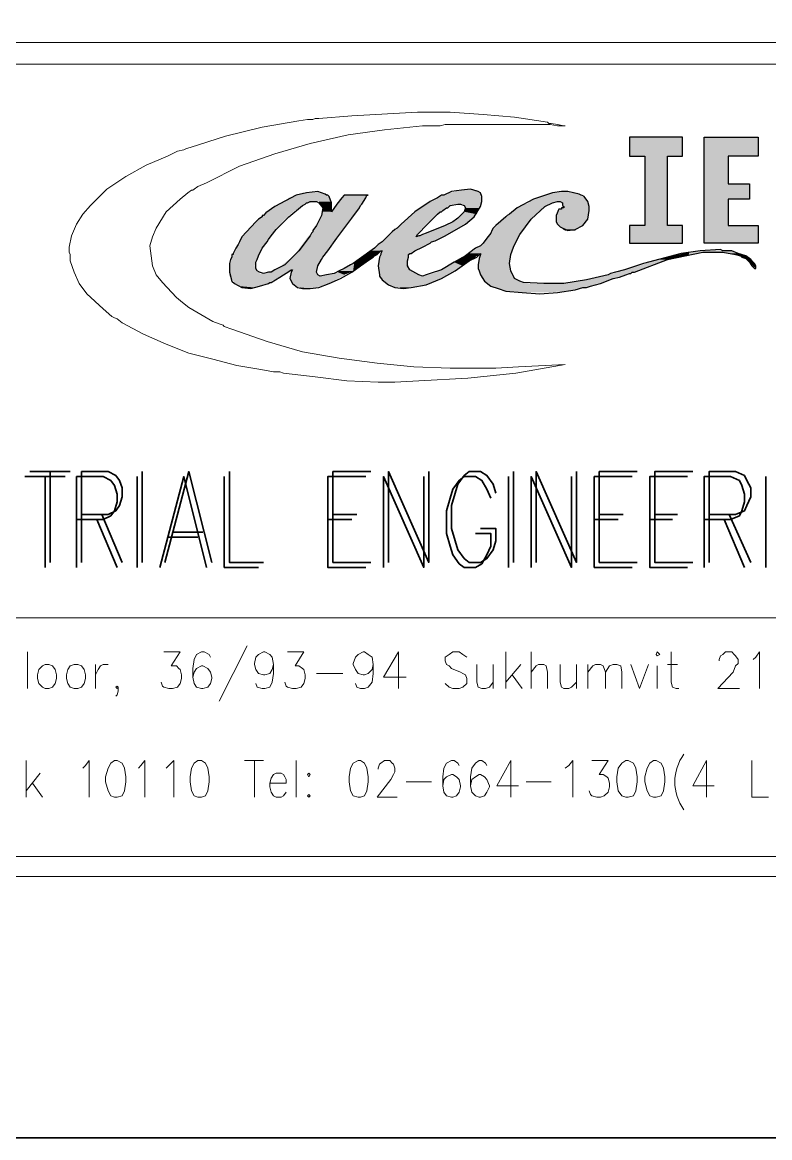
# Model space of a CAD drawing. Header units: millimetres. Extents: x 0 to 1031, y 0 to 726.
# Drawn here: x 471.3 to 536.6, y 0 to 97.4 of the extents above; entities that cross this region are included whole.
import ezdxf

# ---------------------------------------------------------------- set-up
doc = ezdxf.new("R2010")
doc.units = ezdxf.units.MM
doc.header["$LTSCALE"] = 6
doc.layers.add('PDF_Geometry', color=7, linetype='Continuous')
doc.layers.add('PDF_Solid Fills', color=7, linetype='Continuous', true_color=0xffffff)

msp = doc.modelspace()

# ---------------------------------------------------------------- linework, layer by layer
at = {"layer": 'PDF_Geometry', "lineweight": 35}
msp.add_lwpolyline([(0, 0), (1030.824, 0), (1030.824, 726.224), (0, 726.224)], close=True, dxfattribs=at)
at = {"layer": 'PDF_Geometry', "lineweight": 9}
for points in [[(423.294, 22.815), (425.167, 22.815), (778.037, 22.815), (778.037, 95.669), (252.787, 95.669), (252.787, 22.815), (425.167, 22.815)], [(425.167, 93.795), (593.911, 93.795)], [(428.253, 45.41), (587.959, 45.41)], [(490.967, 42.985), (488.542, 38.135)], [(471.789, 42.434), (471.789, 39.238)], [(483.693, 42.434), (485.126, 42.434), (484.354, 41.221), (484.795, 41.221), (485.015, 41.001), (485.126, 40.891), (485.236, 40.45), (485.236, 40.119), (485.126, 39.678), (484.905, 39.348), (484.464, 39.238), (484.134, 39.238), (483.693, 39.348), (483.583, 39.458), (483.472, 39.789)], [(487.771, 41.993), (487.661, 42.213), (487.22, 42.434), (486.999, 42.434), (486.559, 42.213), (486.338, 41.773), (486.228, 41.001), (486.228, 40.229), (486.338, 39.678), (486.559, 39.348), (486.999, 39.238), (487.11, 39.238), (487.55, 39.348), (487.771, 39.678), (487.881, 40.119), (487.881, 40.229), (487.771, 40.67), (487.55, 41.001), (487.11, 41.221), (486.999, 41.221), (486.559, 41.001), (486.338, 40.67), (486.228, 40.229)], [(493.282, 41.332), (493.172, 40.891), (492.951, 40.56), (492.51, 40.45), (492.4, 40.45), (491.959, 40.56), (491.739, 40.891), (491.629, 41.332), (491.629, 41.442), (491.739, 41.993), (491.959, 42.213), (492.4, 42.434), (492.51, 42.434), (492.951, 42.213), (493.172, 41.993), (493.282, 41.332), (493.282, 40.56), (493.172, 39.789), (492.951, 39.348), (492.51, 39.238), (492.29, 39.238), (491.849, 39.348), (491.739, 39.678)], [(494.494, 42.434), (495.927, 42.434), (495.156, 41.221), (495.486, 41.221), (495.817, 41.001), (495.927, 40.891), (496.037, 40.45), (496.037, 40.119), (495.927, 39.678), (495.707, 39.348), (495.266, 39.238), (494.935, 39.238), (494.494, 39.348), (494.384, 39.458), (494.274, 39.789)], [(501.989, 41.332), (501.879, 40.891), (501.548, 40.56), (501.217, 40.45), (501.107, 40.45), (500.666, 40.56), (500.446, 40.891), (500.226, 41.332), (500.226, 41.442), (500.446, 41.993), (500.666, 42.213), (501.107, 42.434), (501.217, 42.434), (501.548, 42.213), (501.879, 41.993), (501.989, 41.332), (501.989, 40.56), (501.879, 39.789), (501.548, 39.348), (501.217, 39.238), (500.887, 39.238), (500.556, 39.348), (500.446, 39.678)], [(504.193, 39.238), (504.193, 42.434), (502.871, 40.229), (504.855, 40.229)], [(510.145, 41.993), (509.814, 42.213), (509.484, 42.434), (508.933, 42.434), (508.602, 42.213), (508.271, 41.993), (508.271, 41.662), (508.382, 41.332), (508.602, 41.221), (508.823, 41.001), (509.594, 40.67), (509.814, 40.56), (510.035, 40.45), (510.145, 40.119), (510.145, 39.678), (509.814, 39.348), (509.484, 39.238), (508.933, 39.238), (508.602, 39.348), (508.271, 39.678)], [(513.562, 42.434), (513.562, 39.238)], [(515.766, 42.434), (515.766, 39.238)], [(528, 42.434), (528, 39.789), (528.111, 39.348), (528.441, 39.238), (528.662, 39.238)], [(532.189, 41.662), (532.189, 41.773), (532.299, 42.103), (532.519, 42.213), (532.74, 42.434), (533.291, 42.434), (533.511, 42.213), (533.621, 42.103), (533.842, 41.773), (533.842, 41.442), (533.621, 41.221), (533.401, 40.67), (532.078, 39.238), (533.952, 39.238)], [(535.165, 41.773), (535.385, 41.993), (535.716, 42.434), (535.716, 39.238)], [(477.741, 41.332), (477.741, 39.238)], [(477.741, 40.45), (477.962, 40.891), (478.182, 41.221), (478.402, 41.332), (478.843, 41.332)], [(511.027, 41.332), (511.027, 39.789), (511.137, 39.348), (511.468, 39.238), (511.798, 39.238), (512.129, 39.348), (512.46, 39.789)], [(512.46, 41.332), (512.46, 39.238)], [(514.884, 41.332), (513.562, 39.789)], [(515.766, 40.67), (516.207, 41.221), (516.428, 41.332), (516.868, 41.332), (517.089, 41.221), (517.199, 40.67), (517.199, 39.238)], [(518.301, 41.332), (518.301, 39.789), (518.411, 39.348), (518.632, 39.238), (519.073, 39.238), (519.293, 39.348), (519.734, 39.789)], [(519.734, 41.332), (519.734, 39.238)], [(520.726, 41.332), (520.726, 39.238)], [(520.726, 40.67), (521.167, 41.221), (521.387, 41.332), (521.828, 41.332), (522.049, 41.221), (522.269, 40.67), (522.269, 39.238)], [(522.269, 40.67), (522.6, 41.221), (522.93, 41.332), (523.261, 41.332), (523.592, 41.221), (523.702, 40.67), (523.702, 39.238)], [(524.473, 41.332), (525.245, 39.238), (526.016, 41.332)], [(526.788, 41.221), (526.788, 39.238)], [(527.67, 41.332), (528.551, 41.332)], [(497.029, 40.56), (499.344, 40.56)], [(514.113, 40.45), (514.995, 39.238)], [(479.725, 39.348), (479.615, 39.238), (479.505, 39.348), (479.615, 39.458), (479.725, 39.348), (479.725, 39.017), (479.615, 38.686), (479.505, 38.576)], [(471.679, 32.955), (471.679, 29.759)], [(476.639, 32.294), (476.859, 32.514), (477.19, 32.955), (477.19, 29.759)], [(481.489, 32.294), (481.709, 32.514), (482.04, 32.955), (482.04, 29.759)], [(483.913, 32.294), (484.134, 32.514), (484.575, 32.955), (484.575, 29.759)], [(490.747, 32.955), (492.4, 32.955)], [(491.629, 32.955), (491.629, 29.759)], [(495.266, 32.955), (495.266, 29.759)], [(502.43, 32.184), (502.43, 32.294), (502.54, 32.624), (502.65, 32.735), (502.981, 32.955), (503.422, 32.955), (503.642, 32.735), (503.752, 32.624), (503.863, 32.294), (503.863, 31.963), (503.752, 31.743), (503.532, 31.302), (502.32, 29.759), (504.083, 29.759)], [(509.484, 32.514), (509.374, 32.735), (509.043, 32.955), (508.823, 32.955), (508.382, 32.735), (508.161, 32.294), (508.051, 31.522), (508.051, 30.751), (508.161, 30.2), (508.382, 29.869), (508.823, 29.759), (508.933, 29.759), (509.263, 29.869), (509.484, 30.2), (509.594, 30.641), (509.594, 30.751), (509.484, 31.302), (509.263, 31.522), (508.933, 31.743), (508.823, 31.743), (508.382, 31.522), (508.161, 31.302), (508.051, 30.751)], [(511.909, 32.514), (511.798, 32.735), (511.468, 32.955), (511.247, 32.955), (510.917, 32.735), (510.586, 32.294), (510.476, 31.522), (510.476, 30.751), (510.586, 30.2), (510.917, 29.869), (511.247, 29.759), (511.358, 29.759), (511.688, 29.869), (511.909, 30.2), (512.129, 30.641), (512.129, 30.751), (511.909, 31.302), (511.688, 31.522), (511.358, 31.743), (511.247, 31.743), (510.917, 31.522), (510.586, 31.302), (510.476, 30.751)], [(514.003, 29.759), (514.003, 32.955), (512.79, 30.751), (514.664, 30.751)], [(518.742, 32.294), (519.073, 32.514), (519.403, 32.955), (519.403, 29.759)], [(521.057, 32.955), (522.489, 32.955), (521.718, 31.743), (522.049, 31.743), (522.379, 31.522), (522.489, 31.412), (522.6, 30.971), (522.6, 30.641), (522.489, 30.2), (522.159, 29.869), (521.828, 29.759), (521.498, 29.759), (521.057, 29.869), (520.946, 29.979), (520.836, 30.31)], [(531.086, 29.759), (531.086, 32.955), (529.874, 30.751), (531.748, 30.751)], [(535.054, 32.955), (535.054, 29.759), (536.487, 29.759)], [(472.892, 31.853), (471.679, 30.31)], [(492.951, 30.971), (494.384, 30.971), (494.384, 31.302), (494.274, 31.522), (494.164, 31.743), (493.943, 31.853), (493.502, 31.853), (493.282, 31.743), (493.061, 31.412), (492.951, 30.971), (492.951, 30.641), (493.061, 30.2), (493.282, 29.869), (493.502, 29.759), (493.943, 29.759), (494.164, 29.869), (494.384, 30.2)], [(472.23, 30.971), (473.112, 29.759)], [(504.855, 31.081), (507.059, 31.081)], [(515.325, 31.081), (517.53, 31.081)], [(425.167, 24.579), (593.911, 24.579)]]:
    msp.add_lwpolyline(points, dxfattribs=at)
for points in [[(599.752, 24.579), (425.167, 24.579), (425.167, 93.795), (599.752, 93.795)], [(526.678, 42.213), (526.788, 42.103), (527.008, 42.213), (526.788, 42.434)], [(473.332, 41.332), (473.112, 41.221), (472.781, 40.891), (472.671, 40.45), (472.671, 40.119), (472.781, 39.678), (473.112, 39.348), (473.332, 39.238), (473.663, 39.238), (473.994, 39.348), (474.214, 39.678), (474.324, 40.119), (474.324, 40.45), (474.214, 40.891), (473.994, 41.221), (473.663, 41.332)], [(475.867, 41.332), (475.537, 41.221), (475.316, 40.891), (475.206, 40.45), (475.206, 40.119), (475.316, 39.678), (475.537, 39.348), (475.867, 39.238), (476.198, 39.238), (476.529, 39.348), (476.749, 39.678), (476.859, 40.119), (476.859, 40.45), (476.749, 40.891), (476.529, 41.221), (476.198, 41.332)], [(479.394, 32.955), (479.064, 32.735), (478.843, 32.294), (478.623, 31.522), (478.623, 31.081), (478.843, 30.31), (479.064, 29.869), (479.394, 29.759), (479.615, 29.759), (480.056, 29.869), (480.276, 30.31), (480.386, 31.081), (480.386, 31.522), (480.276, 32.294), (480.056, 32.735), (479.615, 32.955)], [(486.669, 32.955), (486.338, 32.735), (486.118, 32.294), (486.007, 31.522), (486.007, 31.081), (486.118, 30.31), (486.338, 29.869), (486.669, 29.759), (486.999, 29.759), (487.33, 29.869), (487.55, 30.31), (487.661, 31.081), (487.661, 31.522), (487.55, 32.294), (487.33, 32.735), (486.999, 32.955)], [(500.666, 32.955), (500.226, 32.735), (500.005, 32.294), (499.895, 31.522), (499.895, 31.081), (500.005, 30.31), (500.226, 29.869), (500.666, 29.759), (500.887, 29.759), (501.217, 29.869), (501.438, 30.31), (501.548, 31.081), (501.548, 31.522), (501.438, 32.294), (501.217, 32.735), (500.887, 32.955)], [(524.033, 32.955), (523.702, 32.735), (523.371, 32.294), (523.261, 31.522), (523.261, 31.081), (523.371, 30.31), (523.702, 29.869), (524.033, 29.759), (524.253, 29.759), (524.694, 29.869), (524.914, 30.31), (525.025, 31.081), (525.025, 31.522), (524.914, 32.294), (524.694, 32.735), (524.253, 32.955)], [(526.457, 32.955), (526.127, 32.735), (525.906, 32.294), (525.686, 31.522), (525.686, 31.081), (525.906, 30.31), (526.127, 29.869), (526.457, 29.759), (526.678, 29.759), (527.119, 29.869), (527.339, 30.31), (527.449, 31.081), (527.449, 31.522), (527.339, 32.294), (527.119, 32.735), (526.678, 32.955)], [(496.368, 31.853), (496.258, 31.743), (496.368, 31.522), (496.478, 31.743)], [(496.368, 29.979), (496.258, 29.869), (496.368, 29.759), (496.478, 29.869)]]:
    msp.add_lwpolyline(points, close=True, dxfattribs=at)
at = {"layer": 'PDF_Geometry', "color": 1, "lineweight": 9}
msp.add_lwpolyline([(518.742, 67.563), (514.444, 66.792), (510.255, 66.351), (505.957, 66.131), (503.863, 66.02), (503.422, 66.02), (503.091, 66.02), (502.43, 66.02), (499.674, 66.131), (496.919, 66.461), (494.164, 66.792), (493.833, 66.902), (493.282, 66.902), (492.18, 67.123), (490.085, 67.453), (487.991, 68.004), (485.897, 68.555), (483.913, 69.327), (481.929, 70.209), (480.056, 71.201), (479.615, 71.531), (479.394, 71.642), (479.174, 71.752), (478.402, 72.413), (476.97, 73.736), (476.308, 74.617), (475.867, 75.609), (475.537, 76.601), (475.537, 77.152), (475.427, 77.373), (475.427, 77.814), (475.647, 78.806), (476.088, 79.798), (476.639, 80.679), (477.3, 81.451), (478.733, 82.884), (480.386, 83.986), (482.15, 84.978), (484.024, 85.749), (484.905, 86.19), (485.456, 86.3), (485.677, 86.411), (486.007, 86.521), (489.094, 87.513), (492.29, 88.284), (495.486, 88.835), (496.258, 88.946), (496.699, 88.946), (496.919, 89.056), (497.25, 89.056), (500.115, 89.276), (505.847, 89.607), (508.712, 89.607), (511.578, 89.387), (514.333, 89.166), (517.199, 88.725), (517.309, 88.615), (517.53, 88.615), (518.081, 88.505), (518.632, 88.395), (518.742, 88.395), (518.632, 88.395), (518.081, 88.395), (517.419, 88.505), (517.199, 88.505), (517.089, 88.505), (516.979, 88.505), (516.758, 88.505), (516.097, 88.505), (514.884, 88.505), (510.035, 88.505), (508.712, 88.505), (508.492, 88.505), (508.271, 88.505), (507.831, 88.395), (506.287, 88.395), (502.981, 88.064), (499.785, 87.623), (496.478, 86.852), (493.392, 85.97), (490.306, 84.868), (487.44, 83.435), (486.669, 83.104), (486.338, 82.884), (486.228, 82.773), (486.118, 82.773), (485.787, 82.553), (485.126, 82.002), (483.913, 80.9), (483.032, 79.467), (482.701, 78.695), (482.48, 77.924), (482.591, 77.042), (482.701, 76.16), (483.032, 75.389), (483.583, 74.728), (484.795, 73.405), (485.346, 72.964), (485.897, 72.523), (487.991, 71.311), (488.542, 71.09), (488.873, 70.98), (488.983, 70.87), (489.645, 70.65), (492.731, 69.547), (495.817, 68.666), (499.013, 68.115), (502.32, 67.674), (505.516, 67.343), (508.712, 67.233), (510.366, 67.233), (511.137, 67.233), (511.578, 67.233), (511.688, 67.233), (512.68, 67.233), (514.664, 67.343)], close=True, dxfattribs=at)
at = {"layer": 'PDF_Geometry', "color": 36, "lineweight": 25, "true_color": 0x894400}
for points in [[(528.992, 85.749), (528.992, 87.403), (524.363, 87.403), (524.363, 85.749), (525.686, 85.749), (525.686, 79.687), (524.363, 79.687), (524.363, 78.144), (528.992, 78.144), (528.992, 79.687), (527.67, 79.687), (527.67, 85.749)], [(535.605, 87.403), (535.605, 85.749), (532.96, 85.749), (532.96, 83.325), (534.834, 83.325), (534.834, 82.002), (532.96, 82.002), (532.96, 79.687), (535.605, 79.687), (535.605, 78.144), (530.866, 78.144), (530.866, 87.403)], [(494.935, 75.83), (494.825, 75.609), (494.715, 75.058), (494.935, 74.617), (495.376, 74.287), (495.817, 74.177), (496.037, 74.177), (496.478, 74.177), (497.25, 74.287), (498.131, 74.617), (499.123, 75.058), (500.115, 75.609), (500.887, 76.16), (501.658, 76.712), (501.989, 76.932), (502.099, 77.042), (502.32, 77.152), (502.43, 77.263), (502.65, 77.483), (502.761, 77.483), (502.65, 77.263), (502.65, 77.152), (502.54, 76.932), (502.43, 76.16), (502.54, 75.389), (502.54, 75.279), (502.761, 74.948), (503.312, 74.507), (503.863, 74.287), (504.634, 74.177), (505.296, 74.287), (506.618, 74.507), (507.941, 75.058), (509.153, 75.72), (510.366, 76.601), (511.027, 76.932), (511.137, 77.042), (511.358, 77.263), (511.358, 77.152), (511.247, 76.822), (511.137, 76.271), (511.137, 75.94), (511.247, 75.72), (511.358, 75.389), (511.688, 74.838), (512.239, 74.397), (512.901, 74.177), (513.562, 73.956), (514.995, 73.846), (516.538, 73.736), (518.081, 73.846), (519.624, 74.066), (520.285, 74.287), (520.506, 74.287), (520.616, 74.287), (520.946, 74.397), (521.828, 74.617), (522.93, 75.058), (523.481, 75.168), (524.033, 75.389), (524.363, 75.499), (524.473, 75.499), (524.584, 75.609), (524.804, 75.609), (527.67, 76.712), (529.213, 77.042), (530.756, 77.373), (531.417, 77.373), (531.858, 77.373), (532.519, 77.373), (533.621, 77.152), (534.062, 77.042), (534.173, 76.932), (534.503, 76.822), (534.724, 76.601), (534.834, 76.491), (535.054, 76.16), (535.275, 75.94), (535.385, 75.94), (535.385, 76.16), (535.275, 76.381), (535.165, 76.491), (534.944, 76.712), (534.503, 77.042), (533.842, 77.263), (533.291, 77.483), (532.96, 77.483), (532.74, 77.483), (532.63, 77.483), (532.519, 77.483), (532.299, 77.593), (530.535, 77.483), (528.882, 77.263), (525.576, 76.381), (523.922, 75.83), (523.151, 75.609), (522.71, 75.499), (522.489, 75.389), (520.616, 74.948), (518.632, 74.617), (517.64, 74.617), (517.199, 74.617), (516.868, 74.617), (515.105, 74.728), (514.774, 74.838), (514.554, 74.948), (514.333, 75.058), (514.003, 75.72), (513.893, 76.381), (514.003, 77.152), (514.223, 77.814), (514.554, 78.475), (514.774, 78.916), (515.766, 80.238), (516.979, 81.341), (517.64, 81.671), (518.081, 81.782), (518.191, 81.782), (518.301, 81.782), (518.522, 81.671), (518.522, 81.451), (518.632, 81.341), (518.632, 81.23), (518.411, 81.23), (518.411, 81.12), (518.301, 81.12), (518.191, 81.12), (517.971, 80.569), (517.971, 80.018), (518.081, 79.798), (518.301, 79.577), (518.963, 79.247), (519.624, 79.357), (520.285, 79.687), (520.726, 80.238), (520.836, 81.01), (520.836, 81.341), (520.726, 81.782), (520.395, 82.222), (519.954, 82.443), (518.963, 82.663), (518.411, 82.663), (517.64, 82.553), (515.987, 82.002), (514.554, 81.23), (513.893, 80.679), (513.672, 80.569), (513.562, 80.459), (512.68, 79.687), (512.46, 79.467), (512.349, 79.247), (512.239, 79.026), (511.909, 78.585), (511.578, 78.144), (511.358, 77.924), (510.917, 77.703), (510.035, 77.042), (509.043, 76.491), (507.941, 75.83), (506.949, 75.499), (506.618, 75.389), (506.287, 75.279), (505.957, 75.389), (505.185, 75.83), (504.965, 76.16), (504.965, 76.601), (505.075, 76.932), (505.075, 77.042), (505.075, 77.152), (505.185, 77.263), (505.296, 77.263), (505.626, 77.483), (506.287, 77.814), (506.949, 78.144), (507.059, 78.255), (507.39, 78.365), (508.271, 78.806), (510.035, 79.798), (510.806, 80.459), (511.358, 81.341), (511.468, 81.782), (511.468, 82.222), (511.358, 82.553), (511.137, 82.663), (510.476, 82.884), (509.704, 82.773), (508.823, 82.663), (508.161, 82.333), (507.941, 82.333), (507.61, 82.112), (506.949, 81.782), (505.626, 80.9), (504.414, 79.798), (504.083, 79.467), (503.863, 79.357), (503.642, 79.136), (503.201, 78.695), (502.761, 78.255), (502.43, 78.034), (502.099, 77.703), (500.556, 76.601), (500.226, 76.381), (500.005, 76.271), (499.454, 75.94), (499.013, 75.72), (498.572, 75.499), (497.911, 75.389), (497.36, 75.279), (497.139, 75.389), (497.029, 75.609), (497.139, 76.16), (497.47, 76.712), (497.58, 76.932), (498.021, 77.483), (498.793, 78.585), (500.115, 80.349), (500.777, 81.23), (500.887, 81.451), (500.997, 81.561), (501.328, 82.112), (501.438, 82.333), (501.548, 82.333), (501.438, 82.333), (501.107, 82.333), (500.005, 82.333), (499.674, 82.333), (499.454, 82.333), (499.234, 82.112), (498.793, 81.561), (498.352, 80.9), (498.352, 81.01), (498.352, 81.671), (498.131, 82.222), (498.021, 82.333), (497.911, 82.333), (497.801, 82.443), (497.139, 82.663), (496.147, 82.553), (495.266, 82.333), (493.392, 81.341), (492.621, 80.79), (492.4, 80.569), (492.29, 80.569), (492.29, 80.459), (491.959, 80.238), (491.739, 80.018), (490.526, 78.695), (490.306, 78.255), (490.196, 78.034), (489.975, 77.703), (489.755, 77.263), (489.755, 77.152), (489.645, 77.152), (489.645, 76.932), (489.534, 76.712), (489.424, 76.381), (489.424, 76.16), (489.424, 76.05), (489.424, 75.94), (489.424, 75.609), (489.645, 74.838), (489.865, 74.617), (490.526, 74.287), (491.298, 74.177), (492.069, 74.397), (492.841, 74.617), (492.951, 74.728), (493.061, 74.728), (493.833, 75.168), (494.715, 75.72), (494.825, 75.83)], [(497.47, 80.569), (497.029, 79.687), (496.699, 79.247), (496.699, 79.136), (496.588, 79.026), (496.478, 78.806), (495.486, 77.483), (494.935, 76.932), (494.274, 76.271), (493.392, 75.83), (493.061, 75.609), (492.841, 75.609), (492.4, 75.499), (492.069, 75.609), (491.849, 75.72), (491.739, 75.94), (491.739, 76.491), (491.849, 76.712), (491.959, 77.042), (492.29, 77.703), (492.731, 78.255), (492.841, 78.475), (493.061, 78.806), (493.502, 79.357), (494.604, 80.459), (495.817, 81.451), (496.037, 81.561), (496.147, 81.671), (496.258, 81.671), (496.478, 81.782), (496.699, 81.782), (497.029, 81.782), (497.25, 81.671), (497.58, 81.23)], [(505.847, 78.916), (506.728, 79.798), (507.61, 80.679), (507.831, 80.9), (507.941, 80.9), (508.051, 81.01), (508.382, 81.23), (508.492, 81.23), (508.712, 81.451), (509.374, 81.561), (509.594, 81.561), (509.925, 81.451), (510.035, 81.23), (509.925, 80.9), (509.484, 80.459), (509.374, 80.349), (509.263, 80.238), (508.933, 80.018), (508.271, 79.687), (506.618, 79.026), (506.287, 78.916), (506.067, 78.806), (505.957, 78.806), (505.736, 78.695)]]:
    msp.add_lwpolyline(points, close=True, dxfattribs=at)
at = {"layer": 'PDF_Geometry', "lineweight": 35}
for points in [[(471.569, 57.754), (475.096, 57.754)], [(472.01, 58.195), (475.537, 58.195)], [(473.332, 57.754), (473.332, 49.818)], [(473.773, 58.195), (473.773, 50.259)], [(476.088, 49.818), (476.088, 57.754), (478.402, 57.754), (479.064, 57.423), (479.394, 56.983), (479.615, 56.211), (479.615, 55.55), (479.394, 54.778), (479.064, 54.337), (478.402, 54.007), (476.088, 54.007)], [(476.529, 50.259), (476.529, 58.195), (478.843, 58.195), (479.505, 57.864), (479.835, 57.423), (480.056, 56.762), (480.056, 55.991), (479.835, 55.219), (479.505, 54.778), (478.843, 54.448), (476.529, 54.448)], [(481.378, 49.818), (481.378, 57.754)], [(481.819, 50.259), (481.819, 58.195)], [(483.362, 49.818), (485.456, 57.754), (487.44, 49.818)], [(483.803, 50.259), (485.897, 58.195), (487.881, 50.259)], [(488.983, 57.754), (488.983, 49.818), (491.959, 49.818)], [(489.424, 58.195), (489.424, 50.259), (492.4, 50.259)], [(501.328, 49.818), (498.021, 49.818), (498.021, 57.754), (501.328, 57.754)], [(501.769, 50.259), (498.462, 50.259), (498.462, 58.195), (501.769, 58.195)], [(502.871, 49.818), (502.871, 57.754), (506.398, 49.818), (506.398, 57.754)], [(503.312, 50.259), (503.312, 58.195), (506.839, 50.259), (506.839, 58.195)], [(512.239, 55.88), (511.909, 56.652), (511.468, 57.423), (510.917, 57.754), (509.925, 57.754), (509.484, 57.423), (508.933, 56.652), (508.712, 55.88), (508.382, 54.778), (508.382, 52.794), (508.712, 51.692), (508.933, 50.921), (509.484, 50.149), (509.925, 49.818), (510.917, 49.818), (511.468, 50.149), (511.909, 50.921), (512.239, 51.692), (512.239, 52.794), (510.917, 52.794)], [(512.68, 56.321), (512.46, 57.093), (511.909, 57.864), (511.358, 58.195), (510.366, 58.195), (509.925, 57.864), (509.374, 57.093), (509.153, 56.321), (508.823, 55.219), (508.823, 53.235), (509.153, 52.133), (509.374, 51.361), (509.925, 50.59), (510.366, 50.259), (511.358, 50.259), (511.909, 50.59), (512.46, 51.361), (512.68, 52.133), (512.68, 53.235), (511.358, 53.235)], [(513.782, 49.818), (513.782, 57.754)], [(514.223, 50.259), (514.223, 58.195)], [(515.766, 49.818), (515.766, 57.754), (519.293, 49.818), (519.293, 57.754)], [(516.207, 50.259), (516.207, 58.195), (519.734, 50.259), (519.734, 58.195)], [(524.584, 49.818), (521.277, 49.818), (521.277, 57.754), (524.584, 57.754)], [(525.025, 50.259), (521.718, 50.259), (521.718, 58.195), (525.025, 58.195)], [(529.433, 49.818), (526.127, 49.818), (526.127, 57.754), (529.433, 57.754)], [(529.874, 50.259), (526.568, 50.259), (526.568, 58.195), (529.874, 58.195)], [(530.866, 49.818), (530.866, 57.754), (533.181, 57.754), (533.952, 57.423), (534.173, 56.983), (534.393, 56.211), (534.393, 55.55), (534.173, 54.778), (533.952, 54.337), (533.181, 54.007), (530.866, 54.007)], [(531.307, 50.259), (531.307, 58.195), (533.621, 58.195), (534.393, 57.864), (534.613, 57.423), (534.944, 56.762), (534.944, 55.991), (534.613, 55.219), (534.393, 54.778), (533.621, 54.448), (531.307, 54.448)], [(536.267, 49.818), (536.267, 57.754)], [(477.851, 54.007), (479.615, 49.818)], [(478.292, 54.448), (480.056, 50.259)], [(498.021, 54.007), (500.115, 54.007)], [(498.462, 54.448), (500.556, 54.448)], [(521.277, 54.007), (523.371, 54.007)], [(521.718, 54.448), (523.812, 54.448)], [(526.127, 54.007), (528.111, 54.007)], [(526.568, 54.448), (528.551, 54.448)], [(532.63, 54.007), (534.393, 49.818)], [(533.07, 54.448), (534.944, 50.259)], [(484.575, 52.904), (487.11, 52.904)], [(484.134, 52.464), (486.669, 52.464)]]:
    msp.add_lwpolyline(points, dxfattribs=at)
at = {"layer": 'PDF_Geometry', "lineweight": 9}
msp.add_arc((532.456, 31.081), 4.139, 144.13289, 215.86711, dxfattribs=at)
at = {"layer": 'PDF_Solid Fills', "color": 36, "true_color": 0x894400, "transparency": 33554559}
for points in [[(524.363, 87.403), (528.992, 85.749), (524.363, 85.749)], [(524.363, 87.403), (528.992, 87.403), (528.992, 85.749)], [(530.866, 87.403), (535.605, 85.749), (530.866, 85.749)], [(530.866, 87.403), (535.605, 87.403), (535.605, 85.749)], [(525.686, 85.749), (527.67, 79.687), (525.686, 79.687)], [(525.686, 85.749), (527.67, 85.749), (527.67, 79.687)], [(530.866, 85.749), (532.96, 83.325), (530.866, 83.325)], [(530.866, 85.749), (532.96, 85.749), (532.96, 83.325)], [(509.925, 82.884), (511.027, 82.773), (509.594, 82.773)], [(509.925, 82.884), (510.586, 82.884), (511.027, 82.773)], [(530.866, 83.325), (534.834, 82.002), (530.866, 82.002)], [(530.866, 83.325), (534.834, 83.325), (534.834, 82.002)], [(494.604, 82.112), (498.242, 81.782), (494.164, 81.782)], [(494.935, 82.222), (498.131, 82.112), (494.604, 82.112)], [(494.604, 82.112), (498.131, 82.112), (498.242, 81.782)], [(494.935, 82.222), (498.131, 82.222), (498.131, 82.112)], [(495.486, 82.443), (498.021, 82.222), (495.045, 82.222)], [(495.817, 82.553), (497.911, 82.443), (495.486, 82.443)], [(495.486, 82.443), (497.911, 82.443), (498.021, 82.222)], [(497.139, 82.663), (497.47, 82.553), (495.817, 82.553)], [(495.817, 82.553), (497.47, 82.553), (497.911, 82.443)], [(497.139, 82.663), (497.25, 82.663), (497.47, 82.553)], [(499.234, 82.112), (501.107, 81.782), (499.013, 81.782)], [(499.344, 82.222), (501.328, 82.112), (499.234, 82.112)], [(499.234, 82.112), (501.328, 82.112), (501.107, 81.782)], [(499.454, 82.333), (501.438, 82.222), (499.344, 82.222)], [(499.344, 82.222), (501.438, 82.222), (501.328, 82.112)], [(499.454, 82.333), (501.548, 82.333), (501.438, 82.222)], [(507.5, 82.002), (511.358, 81.671), (506.839, 81.671)], [(507.831, 82.222), (511.468, 82.002), (507.5, 82.002)], [(507.5, 82.002), (511.468, 82.002), (511.358, 81.671)], [(508.271, 82.443), (511.358, 82.222), (507.831, 82.222)], [(507.831, 82.222), (511.358, 82.222), (511.468, 82.002)], [(508.602, 82.553), (511.358, 82.443), (508.271, 82.443)], [(508.271, 82.443), (511.358, 82.443), (511.358, 82.222)], [(508.602, 82.553), (511.358, 82.553), (511.358, 82.443)], [(509.594, 82.773), (511.247, 82.553), (508.712, 82.553)], [(509.594, 82.773), (511.027, 82.773), (511.247, 82.553)], [(515.876, 81.892), (520.726, 81.782), (515.656, 81.782)], [(516.428, 82.112), (520.616, 81.892), (515.876, 81.892)], [(515.876, 81.892), (520.616, 81.892), (520.726, 81.782)], [(517.089, 82.333), (520.395, 82.112), (516.428, 82.112)], [(516.428, 82.112), (520.395, 82.112), (520.616, 81.892)], [(517.75, 82.553), (520.065, 82.333), (517.089, 82.333)], [(517.089, 82.333), (520.065, 82.333), (520.395, 82.112)], [(518.301, 82.663), (519.844, 82.553), (517.75, 82.553)], [(517.75, 82.553), (519.844, 82.553), (520.065, 82.333)], [(518.301, 82.663), (519.183, 82.663), (519.844, 82.553)], [(530.866, 82.002), (532.96, 79.687), (530.866, 79.687)], [(530.866, 82.002), (532.96, 82.002), (532.96, 79.687)], [(492.841, 81.01), (494.604, 80.569), (492.29, 80.569)], [(493.392, 81.341), (495.156, 81.01), (492.841, 81.01)], [(492.841, 81.01), (495.156, 81.01), (494.604, 80.569)], [(493.723, 81.561), (495.707, 81.341), (493.392, 81.341)], [(493.392, 81.341), (495.707, 81.341), (495.156, 81.01)], [(494.164, 81.782), (496.037, 81.561), (493.723, 81.561)], [(493.723, 81.561), (496.037, 81.561), (495.707, 81.341)], [(494.164, 81.782), (496.809, 81.782), (496.037, 81.561)], [(497.25, 81.782), (498.352, 81.671), (497.25, 81.671)], [(497.25, 81.782), (498.242, 81.782), (498.352, 81.671)], [(497.25, 81.671), (498.352, 81.451), (497.47, 81.451)], [(497.25, 81.671), (498.352, 81.671), (498.352, 81.451)], [(497.47, 81.451), (498.352, 81.01), (497.58, 81.01)], [(497.47, 81.451), (498.352, 81.451), (498.352, 81.01)], [(497.58, 80.9), (500.226, 80.569), (497.47, 80.569)], [(497.58, 81.01), (498.352, 80.9), (497.58, 80.9)], [(497.58, 81.01), (498.352, 81.01), (498.352, 80.9)], [(497.58, 80.9), (500.556, 80.9), (500.226, 80.569)], [(498.462, 81.01), (500.556, 80.9), (498.352, 80.9)], [(498.682, 81.341), (500.556, 81.01), (498.462, 81.01)], [(498.462, 81.01), (500.556, 81.01), (500.556, 80.9)], [(499.013, 81.782), (500.777, 81.341), (498.682, 81.341)], [(498.682, 81.341), (500.777, 81.341), (500.556, 81.01)], [(499.013, 81.782), (501.107, 81.782), (500.777, 81.341)], [(505.626, 80.9), (506.839, 80.018), (504.634, 80.018)], [(505.847, 81.01), (507.831, 80.9), (505.626, 80.9)], [(505.626, 80.9), (507.831, 80.9), (506.839, 80.018)], [(506.177, 81.23), (508.051, 81.01), (505.847, 81.01)], [(505.847, 81.01), (508.051, 81.01), (507.831, 80.9)], [(506.618, 81.561), (508.492, 81.23), (506.177, 81.23)], [(506.177, 81.23), (508.492, 81.23), (508.051, 81.01)], [(506.618, 81.561), (509.153, 81.561), (508.492, 81.23)], [(506.839, 81.671), (511.358, 81.561), (506.728, 81.561)], [(506.839, 81.671), (511.358, 81.671), (511.358, 81.561)], [(509.925, 80.9), (511.027, 80.679), (509.704, 80.679)], [(509.814, 81.561), (511.358, 81.341), (509.925, 81.341)], [(509.814, 81.561), (511.358, 81.561), (511.358, 81.341)], [(509.925, 81.341), (511.247, 81.23), (510.035, 81.23)], [(509.925, 81.341), (511.358, 81.341), (511.247, 81.23)], [(510.035, 81.23), (511.137, 80.9), (509.925, 80.9)], [(509.925, 80.9), (511.137, 80.9), (511.027, 80.679)], [(510.035, 81.23), (511.247, 81.23), (511.137, 80.9)], [(514.774, 81.341), (516.317, 80.679), (513.893, 80.679)], [(514.995, 81.451), (517.089, 81.341), (514.774, 81.341)], [(514.774, 81.341), (517.089, 81.341), (516.317, 80.679)], [(515.546, 81.671), (517.199, 81.451), (514.995, 81.451)], [(514.995, 81.451), (517.199, 81.451), (517.089, 81.341)], [(515.656, 81.782), (517.64, 81.671), (515.546, 81.671)], [(515.546, 81.671), (517.64, 81.671), (517.199, 81.451)], [(515.656, 81.782), (518.191, 81.782), (517.64, 81.671)], [(518.081, 80.9), (520.726, 80.459), (517.971, 80.459)], [(518.411, 81.12), (520.836, 80.9), (518.081, 80.9)], [(518.081, 80.9), (520.836, 80.9), (520.726, 80.459)], [(518.191, 81.782), (520.726, 81.671), (518.411, 81.671)], [(518.191, 81.782), (520.726, 81.782), (520.726, 81.671)], [(518.411, 81.671), (520.836, 81.451), (518.522, 81.451)], [(518.411, 81.671), (520.726, 81.671), (520.836, 81.451)], [(518.522, 81.23), (520.836, 81.12), (518.411, 81.12)], [(518.411, 81.12), (520.836, 81.12), (520.836, 80.9)], [(518.632, 81.341), (520.836, 81.23), (518.522, 81.23)], [(518.522, 81.23), (520.836, 81.23), (520.836, 81.12)], [(518.632, 81.451), (520.836, 81.341), (518.632, 81.341)], [(518.632, 81.451), (520.836, 81.451), (520.836, 81.341)], [(518.632, 81.341), (520.836, 81.341), (520.836, 81.23)], [(491.739, 80.018), (493.392, 79.136), (490.967, 79.136)], [(491.959, 80.238), (494.164, 80.128), (491.739, 80.128)], [(491.739, 80.128), (494.053, 80.018), (491.739, 80.018)], [(491.739, 80.128), (494.164, 80.128), (494.053, 80.018)], [(491.739, 80.018), (494.053, 80.018), (493.392, 79.136)], [(492.29, 80.459), (494.274, 80.238), (491.959, 80.238)], [(491.959, 80.238), (494.274, 80.238), (494.164, 80.128)], [(492.29, 80.569), (494.604, 80.459), (492.29, 80.459)], [(492.29, 80.569), (494.604, 80.569), (494.604, 80.459)], [(492.29, 80.459), (494.604, 80.459), (494.274, 80.238)], [(497.47, 80.569), (499.234, 79.247), (496.699, 79.247)], [(497.47, 80.569), (500.226, 80.569), (499.234, 79.247)], [(504.634, 80.018), (506.287, 79.467), (503.973, 79.467)], [(504.634, 80.018), (506.839, 80.018), (506.287, 79.467)], [(508.602, 79.908), (509.925, 79.687), (508.271, 79.687)], [(509.043, 80.128), (510.145, 79.908), (508.602, 79.908)], [(508.602, 79.908), (510.145, 79.908), (509.925, 79.687)], [(509.374, 80.349), (510.476, 80.128), (509.043, 80.128)], [(509.043, 80.128), (510.476, 80.128), (510.145, 79.908)], [(509.704, 80.679), (510.696, 80.349), (509.374, 80.349)], [(509.374, 80.349), (510.696, 80.349), (510.476, 80.128)], [(509.704, 80.679), (511.027, 80.679), (510.696, 80.349)], [(513.782, 80.679), (515.436, 79.798), (512.901, 79.798)], [(513.782, 80.679), (516.207, 80.679), (515.436, 79.798)], [(517.971, 80.459), (520.726, 80.349), (517.971, 80.349)], [(517.971, 80.459), (520.726, 80.459), (520.726, 80.349)], [(517.971, 80.349), (520.616, 80.128), (517.971, 80.128)], [(517.971, 80.349), (520.726, 80.349), (520.616, 80.128)], [(517.971, 80.128), (520.506, 79.908), (518.081, 79.908)], [(517.971, 80.128), (520.616, 80.128), (520.506, 79.908)], [(518.081, 79.908), (520.285, 79.687), (518.081, 79.687)], [(518.081, 79.908), (520.506, 79.908), (520.285, 79.687)], [(490.967, 79.136), (492.841, 78.475), (490.416, 78.475)], [(490.967, 79.136), (493.392, 79.136), (492.841, 78.475)], [(496.588, 79.026), (498.903, 78.695), (496.258, 78.695)], [(496.699, 79.247), (499.123, 79.026), (496.588, 79.026)], [(496.588, 79.026), (499.123, 79.026), (498.903, 78.695)], [(496.699, 79.247), (499.234, 79.247), (499.123, 79.026)], [(503.973, 79.467), (505.847, 78.916), (503.532, 78.916)], [(503.973, 79.467), (506.287, 79.467), (505.847, 78.916)], [(507.831, 79.467), (508.492, 78.916), (506.287, 78.916)], [(508.271, 79.687), (509.484, 79.467), (507.831, 79.467)], [(507.831, 79.467), (509.484, 79.467), (508.492, 78.916)], [(508.271, 79.687), (509.925, 79.687), (509.484, 79.467)], [(512.46, 79.357), (514.774, 78.806), (512.019, 78.806)], [(512.901, 79.798), (515.105, 79.357), (512.46, 79.357)], [(512.46, 79.357), (515.105, 79.357), (514.774, 78.806)], [(512.901, 79.798), (515.436, 79.798), (515.105, 79.357)], [(518.081, 79.687), (520.065, 79.577), (518.301, 79.577)], [(518.081, 79.687), (520.285, 79.687), (520.065, 79.577)], [(518.301, 79.577), (519.734, 79.357), (518.522, 79.357)], [(518.301, 79.577), (520.065, 79.577), (519.734, 79.357)], [(518.522, 79.357), (519.624, 79.247), (518.742, 79.247)], [(518.522, 79.357), (519.734, 79.357), (519.624, 79.247)], [(524.363, 79.687), (528.992, 78.144), (524.363, 78.144)], [(524.363, 79.687), (528.992, 79.687), (528.992, 78.144)], [(530.866, 79.687), (535.605, 78.144), (530.866, 78.144)], [(530.866, 79.687), (535.605, 79.687), (535.605, 78.144)], [(490.196, 78.144), (492.18, 77.593), (489.975, 77.593)], [(490.416, 78.475), (492.621, 78.144), (490.196, 78.144)], [(490.196, 78.144), (492.621, 78.144), (492.18, 77.593)], [(490.416, 78.475), (492.841, 78.475), (492.621, 78.144)], [(496.258, 78.695), (497.691, 77.042), (495.045, 77.042)], [(496.258, 78.695), (498.903, 78.695), (497.691, 77.042)], [(502.54, 78.144), (505.626, 77.483), (501.658, 77.483)], [(502.761, 78.255), (506.949, 78.144), (502.54, 78.144)], [(502.54, 78.144), (506.949, 78.144), (505.626, 77.483)], [(503.201, 78.695), (507.169, 78.255), (502.761, 78.255)], [(502.761, 78.255), (507.169, 78.255), (506.949, 78.144)], [(503.312, 78.806), (505.736, 78.695), (503.201, 78.695)], [(503.201, 78.695), (508.161, 78.695), (507.169, 78.255)], [(503.532, 78.916), (505.736, 78.806), (503.312, 78.806)], [(503.312, 78.806), (505.736, 78.806), (505.736, 78.695)], [(503.532, 78.916), (505.847, 78.916), (505.736, 78.806)], [(505.957, 78.806), (508.161, 78.695), (505.736, 78.695)], [(506.287, 78.916), (508.271, 78.806), (505.957, 78.806)], [(505.957, 78.806), (508.271, 78.806), (508.161, 78.695)], [(506.287, 78.916), (508.492, 78.916), (508.271, 78.806)], [(511.578, 78.144), (514.223, 77.924), (511.358, 77.924)], [(511.909, 78.695), (514.333, 78.144), (511.578, 78.144)], [(511.578, 78.144), (514.333, 78.144), (514.223, 77.924)], [(512.019, 78.806), (514.664, 78.695), (511.909, 78.695)], [(511.909, 78.695), (514.664, 78.695), (514.333, 78.144)], [(512.019, 78.806), (514.774, 78.806), (514.664, 78.695)], [(489.755, 77.152), (491.739, 76.601), (489.534, 76.601)], [(489.975, 77.593), (492.069, 77.152), (489.755, 77.152)], [(489.755, 77.152), (492.069, 77.152), (491.739, 76.601)], [(489.975, 77.593), (492.18, 77.593), (492.069, 77.152)], [(495.045, 77.042), (497.139, 76.271), (494.053, 76.271)], [(495.045, 77.042), (497.691, 77.042), (497.139, 76.271)], [(501.217, 77.152), (501.989, 76.932), (500.997, 76.932)], [(501.438, 77.263), (502.209, 77.152), (501.217, 77.152)], [(501.217, 77.152), (502.209, 77.152), (501.989, 76.932)], [(501.548, 77.373), (502.43, 77.263), (501.438, 77.263)], [(501.438, 77.263), (502.43, 77.263), (502.209, 77.152)], [(501.658, 77.483), (502.54, 77.373), (501.548, 77.373)], [(501.548, 77.373), (502.54, 77.373), (502.43, 77.263)], [(501.658, 77.483), (502.65, 77.483), (502.54, 77.373)], [(502.54, 77.042), (505.075, 76.932), (502.54, 76.932)], [(502.54, 77.042), (505.075, 77.042), (505.075, 76.932)], [(502.65, 77.483), (505.406, 77.373), (502.65, 77.373)], [(502.65, 77.483), (505.626, 77.483), (505.406, 77.373)], [(502.65, 77.373), (505.185, 77.263), (502.65, 77.263)], [(502.65, 77.373), (505.406, 77.373), (505.185, 77.263)], [(502.65, 77.263), (505.075, 77.042), (502.65, 77.042)], [(502.65, 77.263), (505.185, 77.263), (505.075, 77.042)], [(510.035, 77.042), (510.806, 76.822), (509.704, 76.822)], [(510.145, 77.152), (511.137, 77.042), (510.035, 77.042)], [(510.035, 77.042), (511.027, 77.042), (510.806, 76.822)], [(510.255, 77.263), (511.247, 77.152), (510.145, 77.152)], [(510.145, 77.152), (511.137, 77.152), (511.137, 77.042)], [(510.586, 77.373), (514.003, 77.263), (510.255, 77.263)], [(510.255, 77.263), (511.358, 77.263), (511.247, 77.152)], [(511.137, 77.814), (514.113, 77.373), (510.586, 77.373)], [(510.586, 77.373), (514.113, 77.373), (514.003, 77.263)], [(511.358, 77.924), (514.223, 77.814), (511.137, 77.814)], [(511.137, 77.814), (514.223, 77.814), (514.113, 77.373)], [(511.358, 77.263), (513.893, 76.822), (511.247, 76.822)], [(511.358, 77.924), (514.223, 77.924), (514.223, 77.814)], [(511.358, 77.263), (514.003, 77.263), (513.893, 76.822)], [(528.662, 77.152), (528.662, 76.932), (527.56, 76.932)], [(529.543, 77.373), (529.543, 77.152), (528.662, 77.152)], [(528.662, 77.152), (529.543, 77.152), (528.662, 76.932)], [(529.543, 77.373), (531.307, 77.373), (529.543, 77.152)], [(530.095, 77.483), (533.621, 77.373), (529.654, 77.373)], [(530.095, 77.483), (533.07, 77.483), (533.621, 77.373)], [(531.307, 77.593), (532.63, 77.483), (530.866, 77.483)], [(532.299, 77.373), (533.842, 77.263), (532.96, 77.263)], [(532.299, 77.373), (533.621, 77.373), (533.842, 77.263)], [(532.96, 77.263), (534.173, 77.152), (533.621, 77.152)], [(532.96, 77.263), (533.842, 77.263), (534.173, 77.152)], [(533.621, 77.152), (534.503, 77.042), (533.952, 77.042)], [(533.621, 77.152), (534.173, 77.152), (534.503, 77.042)], [(534.062, 77.042), (535.054, 76.601), (534.724, 76.601)], [(534.062, 77.042), (534.503, 77.042), (535.054, 76.601)], [(489.534, 76.601), (491.629, 76.16), (489.424, 76.16)], [(489.424, 76.16), (491.739, 76.05), (489.424, 76.05)], [(489.424, 76.16), (491.629, 76.16), (491.739, 76.05)], [(489.424, 76.05), (491.739, 75.72), (489.424, 75.72)], [(489.424, 76.05), (491.739, 76.05), (491.739, 75.72)], [(489.645, 76.932), (489.534, 76.822), (489.534, 76.822)], [(489.645, 76.932), (489.534, 76.822), (489.534, 76.822)], [(489.534, 76.601), (491.739, 76.601), (491.629, 76.16)], [(494.053, 76.16), (497.029, 75.83), (493.392, 75.83)], [(494.053, 76.271), (497.139, 76.16), (494.053, 76.16)], [(494.053, 76.271), (497.139, 76.271), (497.139, 76.16)], [(494.053, 76.16), (497.139, 76.16), (497.029, 75.83)], [(500.336, 76.491), (500.226, 75.72), (499.013, 75.72)], [(500.336, 76.491), (501.438, 76.491), (500.226, 75.72)], [(500.556, 76.601), (501.438, 76.491), (500.336, 76.491)], [(500.887, 76.932), (501.548, 76.601), (500.556, 76.601)], [(500.556, 76.601), (501.548, 76.601), (501.438, 76.491)], [(500.887, 76.932), (501.879, 76.932), (501.548, 76.601)], [(502.54, 76.822), (504.965, 76.381), (502.43, 76.381)], [(502.43, 76.381), (505.075, 76.16), (502.43, 76.16)], [(502.43, 76.381), (504.965, 76.381), (505.075, 76.16)], [(502.43, 76.16), (505.075, 75.94), (502.43, 75.94)], [(502.43, 76.16), (505.075, 76.16), (505.075, 75.94)], [(502.54, 76.932), (504.965, 76.822), (502.54, 76.822)], [(502.54, 76.932), (505.075, 76.932), (504.965, 76.822)], [(502.54, 76.822), (504.965, 76.822), (504.965, 76.381)], [(508.492, 76.16), (508.933, 75.609), (507.5, 75.609)], [(509.043, 76.491), (509.814, 76.16), (508.492, 76.16)], [(508.492, 76.16), (509.814, 76.16), (508.933, 75.609)], [(509.704, 76.822), (510.145, 76.491), (509.043, 76.491)], [(509.043, 76.491), (510.145, 76.491), (509.814, 76.16)], [(509.704, 76.822), (510.806, 76.822), (510.145, 76.491)], [(511.247, 76.822), (513.893, 76.491), (511.137, 76.491)], [(511.137, 76.491), (513.893, 76.271), (511.137, 76.271)], [(511.137, 76.491), (513.893, 76.491), (513.893, 76.271)], [(511.137, 76.271), (513.893, 75.83), (511.247, 75.83)], [(511.137, 76.271), (513.893, 76.271), (513.893, 75.83)], [(511.247, 76.822), (513.893, 76.822), (513.893, 76.491)], [(526.898, 76.712), (524.473, 75.499), (522.93, 75.499)], [(526.898, 76.712), (527.89, 76.712), (524.473, 75.499)], [(527.56, 76.932), (527.89, 76.712), (526.898, 76.712)], [(527.56, 76.932), (528.662, 76.932), (527.89, 76.712)], [(534.724, 76.601), (535.165, 76.491), (534.834, 76.491)], [(534.724, 76.601), (535.054, 76.601), (535.165, 76.491)], [(534.834, 76.491), (535.275, 76.381), (534.944, 76.381)], [(534.834, 76.491), (535.165, 76.491), (535.275, 76.381)], [(534.944, 76.381), (535.385, 76.16), (535.165, 76.16)], [(534.944, 76.381), (535.275, 76.381), (535.385, 76.16)], [(535.165, 76.16), (535.385, 76.05), (535.165, 76.05)], [(535.165, 76.16), (535.385, 76.16), (535.385, 76.05)], [(489.424, 75.72), (492.069, 75.609), (489.424, 75.609)], [(489.424, 75.72), (491.739, 75.72), (492.069, 75.609)], [(489.424, 75.609), (492.069, 75.499), (489.424, 75.499)], [(489.424, 75.609), (492.069, 75.609), (492.069, 75.499)], [(489.424, 75.499), (494.053, 75.279), (489.424, 75.279)], [(489.424, 75.499), (494.274, 75.499), (494.053, 75.279)], [(489.424, 75.279), (493.723, 75.168), (489.534, 75.168)], [(489.424, 75.279), (494.053, 75.279), (493.723, 75.168)], [(489.534, 75.168), (492.951, 74.728), (489.865, 74.728)], [(489.534, 75.168), (493.723, 75.168), (492.951, 74.728)], [(492.731, 75.609), (494.384, 75.499), (492.621, 75.499)], [(492.731, 75.609), (494.384, 75.609), (494.384, 75.499)], [(493.061, 75.72), (494.494, 75.609), (492.951, 75.609)], [(493.061, 75.72), (494.604, 75.72), (494.494, 75.609)], [(493.282, 75.83), (494.715, 75.72), (493.172, 75.72)], [(493.282, 75.83), (494.825, 75.83), (494.715, 75.72)], [(494.825, 75.279), (498.903, 75.058), (494.715, 75.058)], [(494.715, 75.058), (498.352, 74.728), (494.825, 74.728)], [(494.715, 75.058), (498.903, 75.058), (498.352, 74.728)], [(494.935, 75.83), (497.029, 75.72), (494.825, 75.72)], [(494.825, 75.72), (497.139, 75.389), (494.825, 75.389)], [(494.825, 75.72), (497.029, 75.72), (497.139, 75.389)], [(494.825, 75.389), (497.47, 75.279), (494.825, 75.279)], [(494.825, 75.389), (497.139, 75.389), (497.47, 75.279)], [(494.825, 75.279), (499.344, 75.279), (498.903, 75.058)], [(494.935, 75.83), (497.029, 75.83), (497.029, 75.72)], [(497.911, 75.389), (499.454, 75.279), (497.58, 75.279)], [(498.903, 75.609), (499.454, 75.389), (497.911, 75.389)], [(497.911, 75.389), (499.454, 75.389), (499.454, 75.279)], [(499.013, 75.72), (500.005, 75.609), (498.903, 75.609)], [(498.903, 75.609), (500.005, 75.609), (499.454, 75.389)], [(499.013, 75.72), (500.226, 75.72), (500.005, 75.609)], [(502.43, 75.94), (505.516, 75.609), (502.54, 75.609)], [(502.43, 75.94), (505.075, 75.94), (505.516, 75.609)], [(502.54, 75.609), (505.847, 75.389), (502.54, 75.389)], [(502.54, 75.609), (505.516, 75.609), (505.847, 75.389)], [(502.54, 75.389), (506.287, 75.279), (502.54, 75.279)], [(502.54, 75.389), (505.847, 75.389), (506.287, 75.279)], [(502.54, 75.279), (507.72, 74.948), (502.761, 74.948)], [(502.54, 75.279), (508.271, 75.279), (507.72, 74.948)], [(506.839, 75.389), (508.382, 75.279), (506.398, 75.279)], [(507.5, 75.609), (508.492, 75.389), (506.839, 75.389)], [(506.839, 75.389), (508.492, 75.389), (508.382, 75.279)], [(507.5, 75.609), (508.933, 75.609), (508.492, 75.389)], [(511.247, 75.83), (514.113, 75.279), (511.358, 75.279)], [(511.247, 75.83), (513.893, 75.83), (514.113, 75.279)], [(511.358, 75.279), (514.444, 75.058), (511.468, 75.058)], [(511.358, 75.279), (514.113, 75.279), (514.444, 75.058)], [(511.468, 75.058), (514.554, 74.948), (511.578, 74.948)], [(511.468, 75.058), (514.444, 75.058), (514.554, 74.948)], [(521.057, 75.058), (522.489, 74.838), (520.065, 74.838)], [(521.938, 75.279), (523.151, 75.058), (521.057, 75.058)], [(521.057, 75.058), (523.151, 75.058), (522.489, 74.838)], [(522.6, 75.389), (523.812, 75.279), (521.938, 75.279)], [(521.938, 75.279), (523.812, 75.279), (523.151, 75.058)], [(522.71, 75.499), (524.253, 75.389), (522.6, 75.389)], [(522.6, 75.389), (524.253, 75.389), (523.812, 75.279)], [(522.71, 75.499), (524.253, 75.499), (524.253, 75.389)], [(489.865, 74.728), (492.731, 74.617), (489.865, 74.617)], [(489.865, 74.728), (492.951, 74.728), (492.731, 74.617)], [(489.865, 74.617), (492.18, 74.397), (490.306, 74.397)], [(489.865, 74.617), (492.731, 74.617), (492.18, 74.397)], [(490.306, 74.397), (491.518, 74.287), (490.526, 74.287)], [(490.306, 74.397), (492.18, 74.397), (491.518, 74.287)], [(490.526, 74.287), (491.408, 74.177), (491.408, 74.177)], [(490.526, 74.287), (491.518, 74.287), (491.408, 74.177)], [(494.825, 74.728), (497.911, 74.507), (494.935, 74.507)], [(494.825, 74.728), (498.352, 74.728), (497.911, 74.507)], [(495.045, 74.507), (497.029, 74.287), (495.486, 74.287)], [(495.045, 74.507), (497.801, 74.507), (497.029, 74.287)], [(495.596, 74.287), (496.588, 74.177), (495.817, 74.177)], [(495.596, 74.287), (497.029, 74.287), (496.588, 74.177)], [(502.761, 74.948), (507.61, 74.838), (502.761, 74.838)], [(502.761, 74.948), (507.72, 74.948), (507.61, 74.838)], [(502.761, 74.838), (506.949, 74.617), (503.091, 74.617)], [(502.761, 74.838), (507.61, 74.838), (506.949, 74.617)], [(503.091, 74.617), (506.508, 74.507), (503.422, 74.507)], [(503.091, 74.617), (506.949, 74.617), (506.508, 74.507)], [(503.422, 74.507), (505.626, 74.287), (503.752, 74.287)], [(503.422, 74.507), (506.508, 74.507), (505.626, 74.287)], [(504.304, 74.287), (505.296, 74.287), (504.524, 74.177)], [(511.578, 74.948), (515.105, 74.728), (511.909, 74.728)], [(511.578, 74.948), (514.554, 74.948), (515.105, 74.728)], [(511.909, 74.728), (515.656, 74.617), (512.019, 74.617)], [(511.909, 74.728), (515.105, 74.728), (515.656, 74.617)], [(512.019, 74.617), (521.277, 74.507), (512.129, 74.507)], [(512.019, 74.617), (521.498, 74.617), (521.277, 74.507)], [(512.129, 74.507), (520.506, 74.287), (512.57, 74.287)], [(512.129, 74.507), (521.277, 74.507), (520.506, 74.287)], [(512.57, 74.287), (519.844, 74.177), (512.79, 74.177)], [(512.57, 74.287), (520.506, 74.287), (519.844, 74.177)], [(512.79, 74.177), (518.852, 73.956), (513.562, 73.956)], [(512.79, 74.177), (519.844, 74.177), (518.852, 73.956)], [(519.844, 74.838), (521.828, 74.617), (518.632, 74.617)], [(519.844, 74.838), (522.379, 74.838), (521.828, 74.617)], [(513.672, 73.956), (517.089, 73.846), (515.325, 73.846)], [(513.672, 73.956), (518.852, 73.956), (517.089, 73.846)]]:
    msp.add_solid(points, dxfattribs=at)

doc.saveas('drawing.dxf')
